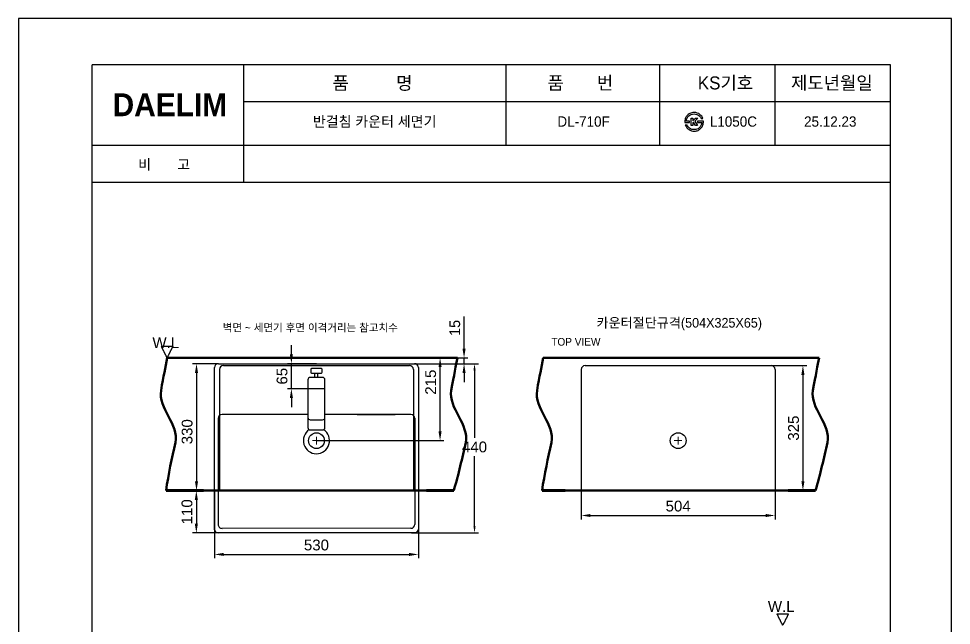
# Model space of a CAD drawing. Header units: millimetres. Extents: x 11354 to 13779, y -332 to 3099.
# Drawn here: x 11354 to 13779, y 1522 to 3099 of the extents above; entities that cross this region are included whole.
import ezdxf
from ezdxf.enums import TextEntityAlignment as Align
from ezdxf.lldxf.tags import DXFTag

# ---------------------------------------------------------------- set-up
doc = ezdxf.new("R2010")
doc.units = ezdxf.units.MM
doc.header["$LTSCALE"] = 0.2
for name, color, linetype in [('001', 7, 'Continuous'), ('002', 7, 'Continuous'), ('BU', 7, 'Continuous'), ('DIMTEXT', 174, 'Continuous'), ('POINT', 7, 'Continuous'), ('TEXT', 7, 'Continuous'), ('YA', 7, 'Continuous')]:
    doc.layers.add(name, color=color, linetype=linetype)
for name, color, linetype, lineweight in [('CEN', 1, 'CENTER', 5), ('DIM', 3, 'Continuous', 15), ('LINE', 7, 'Continuous', 25)]:
    doc.layers.add(name, color=color, linetype=linetype, lineweight=lineweight)
doc.styles.add('ARIAL', font='arial.ttf')
doc.styles.add('h', font='', dxfattribs={"height": 28})
doc.styles.get("Standard").update_dxf_attribs({"font": 'ISOCP.SHX', "bigfont": 'WHGTXT.SHX'})
doc.styles.add('스타일1', font='txt.shx', dxfattribs={"bigfont": 'ghs.shx'})
doc.styles.add('타이틀', font='H2GTRM.TTF', dxfattribs={"height": 25})
doc.styles.get('h').set_extended_font_data('Haansoft Batang')
tags = doc.linetypes.add('Amconstr', pattern=[9999, 9999, 0]).pattern_tags.tags
tags[6:7] = [DXFTag(74, 4), DXFTag(75, 0), DXFTag(340, '0'), DXFTag(46, 1.0), DXFTag(50, 0.0), DXFTag(44, 0.0), DXFTag(45, 0.0)]
tags[4:5] = [DXFTag(74, 4), DXFTag(75, 0), DXFTag(340, '0'), DXFTag(46, 1.0), DXFTag(50, 0.0), DXFTag(44, 0.0), DXFTag(45, 0.0)]
tags = doc.linetypes.add('CENTER', pattern=[50.8, 31.75, -6.35, 6.35, -6.35]).pattern_tags.tags
tags[10:11] = [DXFTag(74, 4), DXFTag(75, 0), DXFTag(340, '0'), DXFTag(46, 1.0), DXFTag(50, 0.0), DXFTag(44, 0.0), DXFTag(45, 0.0)]
tags[8:9] = [DXFTag(74, 4), DXFTag(75, 0), DXFTag(340, '0'), DXFTag(46, 1.0), DXFTag(50, 0.0), DXFTag(44, 0.0), DXFTag(45, 0.0)]
tags[6:7] = [DXFTag(74, 4), DXFTag(75, 0), DXFTag(340, '0'), DXFTag(46, 1.0), DXFTag(50, 0.0), DXFTag(44, 0.0), DXFTag(45, 0.0)]
tags[4:5] = [DXFTag(74, 4), DXFTag(75, 0), DXFTag(340, '0'), DXFTag(46, 1.0), DXFTag(50, 0.0), DXFTag(44, 0.0), DXFTag(45, 0.0)]
doc.dimstyles.new('AM_ISO$0', dxfattribs={"dimtxt": 28, "dimasz": 24, "dimexe": 10, "dimexo": 0, "dimgap": 10, "dimtad": 1, "dimdec": 0, "dimdsep": 46, "dimtxsty": 'h', "dimcen": -5, "dimclrd": 256, "dimclre": 256, "dimclrt": 256, "dimadec": 0, "dimazin": 2, "dimtp": 0.1, "dimtm": 0.1, "dimtfac": 0.71, "dimtdec": 0, "dimtmove": 0, "dimatfit": 3, "dimfxl": 0, "dimlwd": -1, "dimlwe": -1, "dimarcsym": 0})
doc.dimstyles.new('MSADIM', dxfattribs={"dimtxt": 33, "dimasz": 17, "dimexe": 10, "dimexo": 5, "dimgap": 0.09, "dimtad": 0, "dimtih": 1, "dimtoh": 1, "dimdec": 0, "dimzin": 1, "dimdsep": 46, "dimtxsty": 'ARIAL', "dimcen": 0.09, "dimadec": 0, "dimazin": 0, "dimtfac": 1, "dimtdec": 4, "dimtix": 1, "dimtmove": 0, "dimatfit": 3, "dimfxl": 0, "dimtolj": 1, "dimtzin": 1, "dimarcsym": 0})

# ---------------------------------------------------------------- blocks, each defined once
blk = doc.blocks.new('*D55')
at = {"layer": 'Defpoints', "color": 0, "linetype": 'Continuous'}
for p in [(12385.9, 2201.7), (12437.4, 1761.7), (12539.5, 1761.7)]:
    blk.add_point(p, dxfattribs=at)
at = {"layer": 'DIM', "color": 0, "linetype": 'Continuous', "lineweight": -2}
for p, q in [((12390.9, 2201.7), (12549.5, 2201.7)), ((12539.5, 2184.7), (12539.5, 2009.4)), ((12539.5, 1778.7), (12539.5, 1960.9)), ((12442.4, 1761.7), (12549.5, 1761.7))]:
    blk.add_line(p, q, dxfattribs=at)
at = {"layer": 'DIM', "color": 0, "linetype": 'Continuous'}
for points in [[(12536.7, 2184.7), (12542.3, 2184.7), (12539.5, 2201.7)], [(12536.7, 1778.7), (12542.3, 1778.7), (12539.5, 1761.7)]]:
    blk.add_solid(points, dxfattribs=at)
at = {"layer": 'DIM', "color": 0, "linetype": 'Continuous', "insert": (12539.5, 1985.1), "char_height": 33, "attachment_point": 5, "style": 'ARIAL'}
blk.add_mtext('\\A1;{\\H0.84848x;440}', dxfattribs=at)
blk = doc.blocks.new('*D59')
at = {"layer": 'Defpoints', "color": 0}
for p in [(11870.9, 2201.4), (11816.5, 1871.7), (11870.9, 1871.7)]:
    blk.add_point(p, dxfattribs=at)
at = {"layer": 'LINE', "linetype": 'ByBlock'}
for p, q in [((11870.9, 2201.4), (11806.5, 2201.4)), ((11816.5, 2177.4), (11816.5, 1895.7)), ((11870.9, 1871.7), (11806.5, 1871.7))]:
    blk.add_line(p, q, dxfattribs=at)
at = {"layer": 'LINE'}
for points in [[(11812.5, 2177.4), (11820.5, 2177.4), (11816.5, 2201.4)], [(11812.5, 1895.7), (11820.5, 1895.7), (11816.5, 1871.7)]]:
    blk.add_solid(points, dxfattribs=at)
at = {"layer": 'LINE', "insert": (11792.2, 2024.8), "char_height": 28, "attachment_point": 5, "rotation": 90, "style": 'ARIAL'}
blk.add_mtext('330', dxfattribs=at)
blk = doc.blocks.new('*D60')
at = {"layer": 'Defpoints', "color": 0}
for p in [(11938.3, 1871.7), (11816.1, 1761.7), (11938.3, 1761.7)]:
    blk.add_point(p, dxfattribs=at)
at = {"layer": 'LINE', "linetype": 'ByBlock'}
for p, q in [((11938.3, 1871.7), (11806.1, 1871.7)), ((11816.1, 1847.7), (11816.1, 1785.7)), ((11938.3, 1761.7), (11806.1, 1761.7))]:
    blk.add_line(p, q, dxfattribs=at)
at = {"layer": 'LINE'}
for points in [[(11812.1, 1847.7), (11820.1, 1847.7), (11816.1, 1871.7)], [(11812.1, 1785.7), (11820.1, 1785.7), (11816.1, 1761.7)]]:
    blk.add_solid(points, dxfattribs=at)
at = {"layer": 'LINE', "insert": (11791.8, 1816.7), "char_height": 28, "attachment_point": 5, "rotation": 90, "style": 'ARIAL'}
blk.add_mtext('110', dxfattribs=at)
blk = doc.blocks.new('*D61')
at = {"layer": 'Defpoints', "color": 0}
for p in [(12128.5, 2216.8), (12449.9, 2216.8), (12128.4, 2001.7)]:
    blk.add_point(p, dxfattribs=at)
at = {"layer": 'LINE', "linetype": 'ByBlock'}
for p, q in [((12128.5, 2216.8), (12459.9, 2216.8)), ((12449.9, 2025.7), (12449.9, 2192.8)), ((12128.4, 2001.7), (12459.9, 2001.7))]:
    blk.add_line(p, q, dxfattribs=at)
at = {"layer": 'LINE'}
for points in [[(12445.9, 2192.8), (12453.9, 2192.8), (12449.9, 2216.8)], [(12445.9, 2025.7), (12453.9, 2025.7), (12449.9, 2001.7)]]:
    blk.add_solid(points, dxfattribs=at)
at = {"layer": 'LINE', "insert": (12425.6, 2153.7), "char_height": 28, "attachment_point": 5, "rotation": 90, "style": 'ARIAL'}
blk.add_mtext('215', dxfattribs=at)
blk = doc.blocks.new('*D62')
at = {"layer": 'Defpoints', "color": 0}
for p in [(12063.3, 2201.7), (12128.4, 2201.7), (12128.4, 2136.7)]:
    blk.add_point(p, dxfattribs=at)
at = {"layer": 'LINE', "linetype": 'ByBlock'}
for p, q in [((12063.3, 2225.7), (12063.3, 2249.7)), ((12128.4, 2201.7), (12053.3, 2201.7)), ((12063.3, 2136.7), (12063.3, 2201.7)), ((12128.4, 2136.7), (12053.3, 2136.7)), ((12063.3, 2112.7), (12063.3, 2088.7))]:
    blk.add_line(p, q, dxfattribs=at)
at = {"layer": 'LINE'}
for points in [[(12059.3, 2225.7), (12067.3, 2225.7), (12063.3, 2201.7)], [(12059.3, 2112.7), (12067.3, 2112.7), (12063.3, 2136.7)]]:
    blk.add_solid(points, dxfattribs=at)
at = {"layer": 'LINE', "insert": (12039, 2169.2), "char_height": 28, "attachment_point": 5, "rotation": 90, "style": 'ARIAL'}
blk.add_mtext('65', dxfattribs=at)
blk = doc.blocks.new('*D67')
at = {"layer": 'Defpoints', "color": 0}
for p in [(11863.4, 1871.7), (12393.4, 1871.7), (12393.4, 1705.9)]:
    blk.add_point(p, dxfattribs=at)
at = {"layer": 'LINE', "linetype": 'ByBlock'}
for p, q in [((11863.4, 1871.7), (11863.4, 1695.9)), ((12393.4, 1871.7), (12393.4, 1695.9)), ((11887.4, 1705.9), (12369.4, 1705.9))]:
    blk.add_line(p, q, dxfattribs=at)
at = {"layer": 'LINE'}
for points in [[(11887.4, 1709.9), (11887.4, 1701.9), (11863.4, 1705.9)], [(12369.4, 1709.9), (12369.4, 1701.9), (12393.4, 1705.9)]]:
    blk.add_solid(points, dxfattribs=at)
at = {"layer": 'LINE', "insert": (12128.4, 1730.2), "char_height": 28, "attachment_point": 5, "style": 'ARIAL'}
blk.add_mtext('530', dxfattribs=at)
blk = doc.blocks.new('*D68')
at = {"layer": 'Defpoints', "color": 0}
for p in [(12817, 1871.7), (13321, 1871.7), (13321, 1807.1)]:
    blk.add_point(p, dxfattribs=at)
at = {"layer": 'LINE', "linetype": 'ByBlock'}
for p, q in [((12817, 1871.7), (12817, 1797.1)), ((13321, 1871.7), (13321, 1797.1)), ((12841, 1807.1), (13297, 1807.1))]:
    blk.add_line(p, q, dxfattribs=at)
at = {"layer": 'LINE'}
for points in [[(12841, 1811.1), (12841, 1803.1), (12817, 1807.1)], [(13297, 1811.1), (13297, 1803.1), (13321, 1807.1)]]:
    blk.add_solid(points, dxfattribs=at)
at = {"layer": 'LINE', "insert": (13069, 1831.4), "char_height": 28, "attachment_point": 5, "style": 'ARIAL'}
blk.add_mtext('504', dxfattribs=at)
blk = doc.blocks.new('*D69')
at = {"layer": 'Defpoints', "color": 0}
for p in [(13182.5, 2196.7), (13182.5, 1871.7), (13393.5, 1871.7)]:
    blk.add_point(p, dxfattribs=at)
at = {"layer": 'LINE', "linetype": 'ByBlock'}
for p, q in [((13182.5, 2196.7), (13403.5, 2196.7)), ((13393.5, 2172.7), (13393.5, 1895.7)), ((13182.5, 1871.7), (13403.5, 1871.7))]:
    blk.add_line(p, q, dxfattribs=at)
at = {"layer": 'LINE'}
for points in [[(13389.5, 2172.7), (13397.5, 2172.7), (13393.5, 2196.7)], [(13389.5, 1895.7), (13397.5, 1895.7), (13393.5, 1871.7)]]:
    blk.add_solid(points, dxfattribs=at)
at = {"layer": 'LINE', "insert": (13369.2, 2034.2), "char_height": 28, "attachment_point": 5, "rotation": 90, "style": 'ARIAL'}
blk.add_mtext('325', dxfattribs=at)
blk = doc.blocks.new('*D58')
at = {"layer": 'Defpoints', "color": 0}
for p in [(12383.4, 2216.7), (12512.3, 2216.7), (12383.4, 2201.7)]:
    blk.add_point(p, dxfattribs=at)
at = {"layer": 'LINE', "linetype": 'ByBlock'}
for p, q in [((12512.3, 2240.7), (12512.3, 2324.7)), ((12383.4, 2216.7), (12522.3, 2216.7)), ((12512.3, 2201.6), (12512.3, 2216.7)), ((12383.4, 2201.7), (12522.3, 2201.6)), ((12512.3, 2177.6), (12512.3, 2153.6))]:
    blk.add_line(p, q, dxfattribs=at)
at = {"layer": 'LINE'}
for points in [[(12508.3, 2240.7), (12516.3, 2240.7), (12512.3, 2216.7)], [(12508.3, 2177.7), (12516.3, 2177.6), (12512.3, 2201.6)]]:
    blk.add_solid(points, dxfattribs=at)
at = {"layer": 'LINE', "insert": (12488.3, 2294.7), "char_height": 28, "attachment_point": 5, "rotation": 89.9787, "style": 'h'}
blk.add_mtext('15', dxfattribs=at)

msp = doc.modelspace()

# ---------------------------------------------------------------- linework, layer by layer
at = {"layer": '001', "color": 0, "linetype": 'Continuous'}
for p, q in [((11863.4, 1769.7), (11863.4, 2191.7)), ((11873.4, 2201.7), (12383.4, 2201.7)), ((12393.4, 2191.7), (12393.4, 1769.7)), ((12106.4, 2069.7), (11882.9, 2069.7)), ((12373.9, 2069.7), (12150.4, 2069.7)), ((11872.9, 2059.7), (11872.9, 1783.7)), ((12383.9, 2059.7), (12383.9, 1783.8)), ((12373.9, 1773.8), (11882.9, 1773.7)), ((12387.4, 1761.7), (11869.5, 1761.7))]:
    msp.add_line(p, q, dxfattribs=at)
at = {"layer": '002', "color": 5, "lineweight": 80}
for p, q in [((11834.8, 1871.7), (11737.2, 1871.7)), ((12485.5, 1871.7), (12414.8, 1871.7)), ((12775.4, 1871.7), (12715, 1871.7)), ((13426.1, 1871.7), (13355.4, 1871.7))]:
    msp.add_line(p, q, dxfattribs=at)
at = {"layer": '002', "color": 5, "lineweight": 50}
for points in [[(11740, 2217), (11735, 2190), (11731.4, 2171.1), (11724.2, 2132.3), (11715.6, 2086.3), (11772, 2042.7), (11761.8, 1997.1), (11752.6, 1955.9), (11743.5, 1914.8), (11737.2, 1871.7)], [(12494.8, 2216.7), (12491.5, 2198.7), (12486.3, 2171.1), (12479.1, 2132.3), (12470.5, 2086.3), (12526.8, 2042.7), (12516.6, 1997.1), (12507.5, 1955.9), (12498.3, 1914.8), (12485.5, 1871.7)], [(12717.9, 2217), (12712.8, 2190), (12709.3, 2171.1), (12702, 2132.3), (12693.4, 2086.3), (12749.8, 2042.7), (12739.6, 1997.1), (12730.5, 1955.9), (12721.3, 1914.8), (12715, 1871.7)], [(13435.4, 2216.7), (13432, 2198.7), (13426.9, 2171.1), (13419.6, 2132.3), (13411, 2086.3), (13467.4, 2042.7), (13457.2, 1997.1), (13448, 1955.9), (13438.9, 1914.8), (13426.1, 1871.7)]]:
    msp.add_open_spline(points, degree=3, knots=[0, 0, 0, 0, 0.307476, 0.307476, 0.307476, 0.671828, 0.671828, 0.671828, 1, 1, 1, 1], dxfattribs=at)
at = {"layer": 'BU', "color": 0, "linetype": 'Continuous'}
for p, q in [((12141.4, 2189.3), (12115.4, 2189.3)), ((12106.4, 2159.9), (12106.4, 2061.9)), ((12144.4, 2165.9), (12112.4, 2165.9)), ((12115.4, 2177.3), (12141.4, 2177.3)), ((12124.4, 2165.9), (12124.4, 2177.3)), ((12132.4, 2165.9), (12132.4, 2177.3)), ((12150.4, 2061.9), (12150.4, 2159.9)), ((12150.4, 2136.7), (12106.4, 2136.7)), ((12106.4, 2061.9), (12106.4, 2035.7)), ((12150.4, 2035.7), (12150.4, 2061.9)), ((12112.4, 2055.9), (12144.4, 2055.9)), ((12112.4, 2029.7), (12144.4, 2029.7))]:
    msp.add_line(p, q, dxfattribs=at)
at = {"layer": 'BU', "linetype": 'Continuous'}
msp.add_line((12234.4, 2069.7), (12332.7, 2069.7), dxfattribs=at)
at = {"layer": 'BU', "color": 0, "linetype": 'Continuous'}
for centre, radius, start, end in [((12115.4, 2187.3), 2, 90, 180), ((12141.4, 2187.3), 2, 0, 90), ((12112.4, 2159.9), 6, 90, 180), ((12115.4, 2179.3), 2, 180, 270), ((12141.4, 2179.3), 2, 270, 0), ((12144.4, 2159.9), 6, 0, 90), ((12112.4, 2061.9), 6, 180, 270), ((12144.4, 2061.9), 6, 270, 0), ((12112.4, 2035.7), 6, 180, 270), ((12144.4, 2035.7), 6, 270, 0)]:
    msp.add_arc(centre, radius, start, end, dxfattribs=at)
for points in [[(12113.4, 2187.3), (12113.4, 2183.3), (12113.4, 2179.3)], [(12143.4, 2179.3), (12143.4, 2183.3), (12143.4, 2187.3)]]:
    msp.add_open_spline(points, degree=2, dxfattribs=at)
at = {"layer": 'CEN', "color": 0}
for p, q in [((12118.4, 2001.7), (12138.4, 2001.7)), ((12128.4, 1991.7), (12128.4, 2011.7)), ((13059, 2001.7), (13079, 2001.7)), ((13069, 1991.7), (13069, 2011.7))]:
    msp.add_line(p, q, dxfattribs=at)
at = {"layer": 'DIM', "color": 0}
msp.add_line((12240.4, 2069.7), (12335.9, 2069.7), dxfattribs=at)
at = {"layer": 'DIMTEXT', "color": 0}
for points in [[(11755, 2247), (11740, 2247), (11725, 2247), (11732.5, 2232), (11740, 2217), (11747.5, 2232), (11755, 2247)], [(13356, 1551.6), (13341, 1551.6), (13326, 1551.6), (13333.5, 1536.6), (13341, 1521.6), (13348.5, 1536.6), (13356, 1551.6)]]:
    msp.add_open_spline(points, degree=2, knots=[0, 0, 0, 30, 30, 63.54102, 63.54102, 97.082039, 97.082039, 97.082039], dxfattribs=at)
at = {"layer": 'LINE', "linetype": 'Amconstr'}
msp.add_line((13621.4, -189.3), (13621.4, 2978.7), dxfattribs=at)
at = {"layer": 'LINE', "color": 5, "lineweight": 50}
for p, q in [((11740, 2217), (12494.8, 2216.7)), ((12717.8, 2216.7), (13435.4, 2216.7))]:
    msp.add_line(p, q, dxfattribs=at)
at = {"layer": 'LINE', "color": 1}
for p, q in [((11876.4, 2186.7), (11876.4, 1871.7)), ((11886.4, 2196.7), (12370.4, 2196.7)), ((12380.4, 2186.7), (12380.4, 1871.7)), ((12817, 2186.7), (12817, 1871.7)), ((12827, 2196.7), (13321, 2196.7)), ((13321, 2186.7), (13321, 1871.7))]:
    msp.add_line(p, q, dxfattribs=at)
at = {"layer": 'LINE'}
msp.add_line((12375.8, 1761.7), (12454.9, 1761.7), dxfattribs=at)
for centre in [(12128.4, 2001.7), (13069, 2001.7)]:
    msp.add_circle(centre, 20.5, dxfattribs=at)
for centre, radius, start, end in [((11873.4, 2191.7), 10, 90, 180), ((12383.4, 2191.7), 10, 0, 90), ((11882.9, 2059.7), 10, 90, 180), ((12373.9, 2059.7), 10, 360, 90), ((12128.4, 2001.7), 34, 123.0094, 56.9906), ((11873.4, 1771.7), 10, 180, 270), ((11882.9, 1783.7), 10, 180, 270.0081), ((12373.9, 1783.8), 10, 270.0081, 360), ((12383.4, 1771.7), 10, 270, 0)]:
    msp.add_arc(centre, radius, start, end, dxfattribs=at)
at = {"layer": 'LINE', "color": 1}
for centre, start, end in [((11886.4, 2186.7), 90, 180), ((12370.4, 2186.7), 0, 90), ((12827, 2186.7), 90, 180), ((13311, 2186.7), 0, 90)]:
    msp.add_arc(centre, 10, start, end, dxfattribs=at)
at = {"layer": 'POINT', "color": 5, "lineweight": 50}
for p, q in [((12414.8, 1871.7), (11834.8, 1871.7)), ((13355.4, 1871.7), (12775.4, 1871.7))]:
    msp.add_line(p, q, dxfattribs=at)
at = {"layer": 'YA', "color": 7}
for p, q in [((13621.4, 2978.7), (11545.4, 2978.7)), ((11545.4, 1908.5), (11545.4, 2978.7)), ((11939.8, 2672.7), (11939.8, 2978.7)), ((12621.4, 2768.3), (12621.4, 2978.3)), ((13021.4, 2768.3), (13021.4, 2978.3)), ((13021.4, 2768.3), (13021.4, 2978.3)), ((13321.4, 2768.3), (13321.4, 2978.3)), ((13321.4, 2768.3), (13321.4, 2978.3)), ((13621.4, 2882.7), (11939.8, 2882.7)), ((13621.4, 2768.7), (11545.4, 2768.7)), ((13621.4, 2672.7), (11545.4, 2672.7)), ((13621.4, 2672.7), (11545.4, 2672.7)), ((11545.4, -189.3), (11545.4, 1908.5))]:
    msp.add_line(p, q, dxfattribs=at)
at = {"layer": 'YA', "color": 0}
msp.add_lwpolyline([(11354, -331.8), (13779.5, -331.8), (13779.5, 3098.6), (11354, 3098.6)], close=True, dxfattribs=at)
at = {"layer": 'YA', "color": 7}
msp.add_lwpolyline([(13107.1, 2833.1), (13114.3, 2839.7), (13120.1, 2839.7), (13112, 2832.2), (13119.6, 2820.9), (13114.5, 2820.9), (13109.2, 2829.5), (13107.1, 2827.6), (13107.1, 2820.9), (13102.6, 2820.9), (13102.6, 2839.8), (13107.1, 2839.8), (13107.1, 2833.1)], close=True, dxfattribs=at)
for points in [[(13086.4, 2828.5), (13086.2, 2831.9), (13086.6, 2835), (13087.5, 2838.1), (13088.4, 2841.2), (13089.9, 2844), (13091.9, 2846.3), (13093.9, 2848.9), (13096.5, 2850.9), (13099.4, 2852.3), (13102.6, 2853.8), (13106.2, 2854.5), (13110.2, 2854.6), (13116.4, 2854.5), (13121.6, 2852.8), (13125.8, 2849.5), (13129.2, 2846.7), (13131.8, 2843.2), (13133.6, 2838.7), (13133.6, 2838.7), (13129, 2838.7), (13129, 2838.7), (13128, 2841.5), (13126.1, 2844.1), (13123.1, 2846.5), (13119.5, 2849.4), (13115.3, 2850.8), (13110.6, 2850.8), (13105, 2850.8), (13100.4, 2849.1), (13096.7, 2845.8), (13092.9, 2842.3), (13090.8, 2837.8), (13090.5, 2832.1), (13090.5, 2832.1), (13098.3, 2832.1), (13098.3, 2832.1), (13098.3, 2832.1), (13098.3, 2828.5), (13098.3, 2828.5), (13098.3, 2828.5), (13086.4, 2828.5), (13086.4, 2828.5), (13086.4, 2828.5), (13086.4, 2828.5), (13086.4, 2828.5)], [(13134.7, 2832.1), (13134.8, 2828.5), (13134.3, 2825.2), (13133.2, 2822), (13132.1, 2818.8), (13130.5, 2816.1), (13128.4, 2813.7), (13126.2, 2811.4), (13123.7, 2809.5), (13120.9, 2808.2), (13118, 2806.9), (13114.8, 2806.2), (13111.5, 2806.2), (13106.2, 2806.2), (13101.4, 2807.5), (13097.4, 2810.1), (13093.1, 2812.8), (13089.9, 2816.8), (13087.7, 2822.1), (13087.7, 2822.1), (13092.2, 2822.1), (13092.2, 2822.1), (13094, 2818.6), (13096.1, 2815.9), (13098.6, 2814), (13102.2, 2811.1), (13106.5, 2809.9), (13111.6, 2810.1), (13116, 2810.1), (13120, 2811.5), (13123.6, 2814.4), (13127.7, 2817.8), (13130, 2822.5), (13130.5, 2828.5), (13130.5, 2828.5), (13119.4, 2828.5), (13119.4, 2828.5), (13119.4, 2828.5), (13119.4, 2832.1), (13119.4, 2832.1), (13119.4, 2832.1), (13134.7, 2832.1), (13134.7, 2832.1), (13134.7, 2832.1), (13134.7, 2832.1), (13134.7, 2832.1)]]:
    msp.add_open_spline(points, degree=3, knots=[0, 0, 0, 0, 1, 1, 1, 2, 2, 2, 3, 3, 3, 4, 4, 4, 5, 5, 5, 6, 6, 6, 7, 7, 7, 8, 8, 8, 9, 9, 9, 10, 10, 10, 11, 11, 11, 12, 12, 12, 13, 13, 13, 14, 14, 14, 15, 15, 15, 15], dxfattribs=at)

# ---------------------------------------------------------------- texts
at = {"layer": 'DIM', "color": 0, "attachment_point": 1, "style": '스타일1'}
for s, insert, char_height in [('{\\fGulim|b0|i0|c129|p50;품          명}', (12170.2, 2948), 33.819), ('{\\fGulim|b0|i0|c129|p50;품       번}', (12729.2, 2948.4), 33.819), ('{\\fGulim|b0|i0|c129|p50;KS기호}', (13120.1, 2948.4), 33.819), ('{\\fGulim|b0|i0|c129|p50;제도년월일}', (13362.6, 2948.4), 33.819), ('{\\fGulim|b0|i0|c129|p50;비       고}', (11664.8, 2732.7), 26.746)]:
    msp.add_mtext(s, dxfattribs=dict(at, insert=insert, char_height=char_height))
at = {"layer": 'DIM', "color": 0, "attachment_point": 1}
for s, insert, char_height, width, style in [('{\\fGulim|b0|i0|c129|p50;반걸침 카운터 세면기}', (12119.1, 2844.5), 26.746, 550.695, '스타일1'), ('{\\fGulim|b0|i0|c129|p50;DL-710F}', (12755.1, 2844.6), 26.746, 168.306, '스타일1'), ('{\\fGulim|b0|i0|c129|p50;L1050C}', (13151.4, 2844.5), 26.746, 168.306, '스타일1'), ('{\\fGulim|b0|i0|c129|p50;25.12.23}', (13396.5, 2844.5), 26.746, 168.306, '스타일1'), ('    {\\fGulim|b0|i0|c129|p49;\\H0.59139x;벽면 ~\\fArial|b0|i0|c0|p34; \\fGulim|b0|i0|c129|p49;세면기\\fArial|b0|i0|c0|p34; \\fGulim|b0|i0|c129|p49;후면\\fArial|b0|i0|c0|p34; \\fGulim|b0|i0|c129|p49;이격거리는\\fArial|b0|i0|c0|p34; \\fGulim|b0|i0|c129|p49;참고치수}', (11832.4, 2305.4), 33.8187, 702.697, 'ARIAL'), ('    {\\fGulim|b0|i0|c129|p50;\\H0.59139x;TOP VIEW}', (12686.6, 2268.6), 33.819, 702.697, 'ARIAL')]:
    msp.add_mtext(s, dxfattribs=dict(at, insert=insert, char_height=char_height, width=width, style=style))
at = {"layer": 'DIMTEXT', "color": 0, "insert": (11701.9, 2242.2), "char_height": 28, "width": 119.337, "attachment_point": 7, "line_spacing_factor": 0.963855}
msp.add_mtext('{\\fArial|b0|i0|c0|p34;W.L}', dxfattribs=at)
at = {"layer": 'DIMTEXT', "color": 0, "insert": (13302.4, 1556.6), "char_height": 28, "width": 119.337, "attachment_point": 7, "line_spacing_factor": 0.963855, "style": 'ARIAL'}
msp.add_mtext('W.L', dxfattribs=at)
at = {"layer": 'TEXT', "style": '타이틀'}
msp.add_text('카운터절단규격(504X325X65)', height=25, dxfattribs=at).set_placement((13071.9, 2308.1), align=Align.MIDDLE_CENTER)
at = {"layer": 'YA', "color": 7, "insert": (11598.2, 2904.5), "char_height": 59.437, "width": 290.871, "attachment_point": 1, "style": 'h'}
msp.add_mtext('{\\fHYGraphic-Medium|b1|i0|c129|p18;DAELIM}', dxfattribs=at)

# ---------------------------------------------------------------- dimensions: what is measured, and where the dimension line sits
at = {"layer": 'DIM', "color": 0, "linetype": 'Continuous'}
dim = msp.add_linear_dim(base=(12539.5, 1761.7), p1=(12385.9, 2201.7), p2=(12437.4, 1761.7), angle=90, text='{\\H0.84848x;<>}', dimstyle='MSADIM', override={"dimgap": 10}, dxfattribs=at)
dim.commit()
dim.dimension.update_dxf_attribs({"geometry": '*D55', "text_midpoint": (12539.5, 1985.1), "dimtype": 160})
at = {"layer": 'LINE'}
dim = msp.add_linear_dim(base=(12512.3, 2216.7), p1=(12383.4, 2201.7), p2=(12383.4, 2216.7), angle=89.9787, dimstyle='AM_ISO$0', dxfattribs=at)
dim.commit()
dim.dimension.update_dxf_attribs({"geometry": '*D58', "text_midpoint": (12512.3, 2294.7), "dimtype": 161})
for base, p1, p2, picture, middle in [((12063.3, 2201.7), (12128.4, 2136.7), (12128.4, 2201.7), '*D62', (12063.3, 2169.2)), ((12449.9, 2216.8), (12128.4, 2001.7), (12128.5, 2216.8), '*D61', (12449.9, 2153.7)), ((11816.5, 1871.7), (11870.9, 2201.4), (11870.9, 1871.7), '*D59', (11816.5, 2024.8))]:
    dim = msp.add_linear_dim(base=base, p1=p1, p2=p2, angle=90, dimstyle='AM_ISO$0', override={"dimtxsty": 'ARIAL'}, dxfattribs=at)
    dim.commit()
    dim.dimension.update_dxf_attribs({"geometry": picture, "text_midpoint": middle, "dimtype": 160})
for base, p1, p2, picture, middle in [((13393.5, 1871.7), (13182.5, 2196.7), (13182.5, 1871.7), '*D69', (13369.2, 2034.2)), ((11816.1, 1761.7), (11938.3, 1871.7), (11938.3, 1761.7), '*D60', (11791.8, 1816.7))]:
    dim = msp.add_linear_dim(base=base, p1=p1, p2=p2, angle=90, dimstyle='AM_ISO$0', override={"dimtxsty": 'ARIAL'}, dxfattribs=at)
    dim.commit()
    dim.dimension.update_dxf_attribs({"geometry": picture, "text_midpoint": middle})
for base, p1, p2, picture, middle in [((12393.4, 1705.9), (11863.4, 1871.7), (12393.4, 1871.7), '*D67', (12128.4, 1730.2)), ((13321, 1807.1), (12817, 1871.7), (13321, 1871.7), '*D68', (13069, 1831.4))]:
    dim = msp.add_linear_dim(base=base, p1=p1, p2=p2, dimstyle='AM_ISO$0', override={"dimtxsty": 'ARIAL'}, dxfattribs=at)
    dim.commit()
    dim.dimension.update_dxf_attribs({"geometry": picture, "text_midpoint": middle})

doc.saveas('drawing.dxf')
